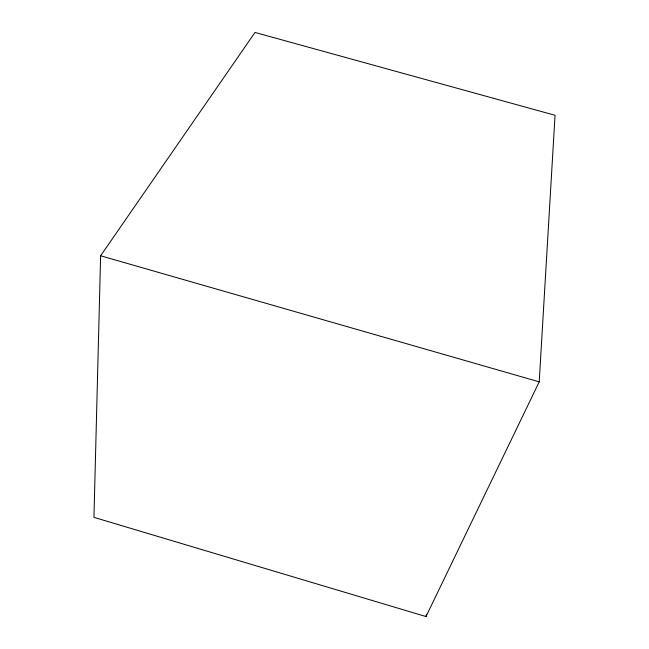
<?xml version="1.0" encoding="UTF-8"?>
<svg xmlns="http://www.w3.org/2000/svg" width="649" height="649" viewBox="0 0 649 649"><rect width="100%" height="100%" fill="white"/><g stroke="black" fill="none" stroke-linecap="round" stroke-linejoin="round"><path stroke-width="0.97" d="M100.619 255.771L93.951 517.358L426.004 616.55L539.214 381.847L555.049 115.287L254.992 32.45L100.619 255.771L539.214 381.847M426.004 616.55L426.304 614.546"/></g></svg>
